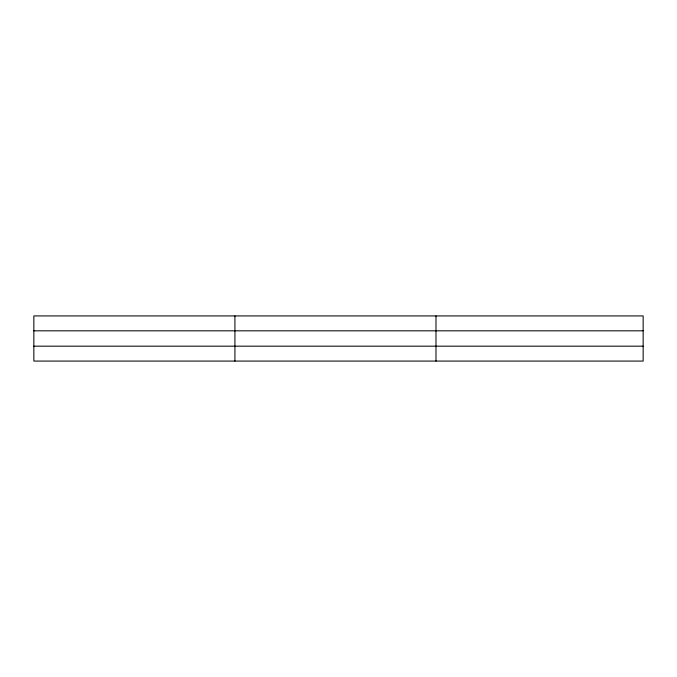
<?xml version="1.0" encoding="UTF-8"?>
<svg xmlns="http://www.w3.org/2000/svg" width="677" height="677" viewBox="0 0 677 677"><rect width="100%" height="100%" fill="white"/><g stroke="black" fill="none" stroke-linecap="round" stroke-linejoin="round"><path stroke-width="1.02" d="M234.919 315.922L234.919 361.078M435.988 315.922L435.988 361.078M643.15 330.825L643.15 315.922L33.85 315.922L33.85 361.078L643.15 361.078L643.15 330.825L33.85 330.825M33.85 346.175L643.15 346.175"/></g></svg>
